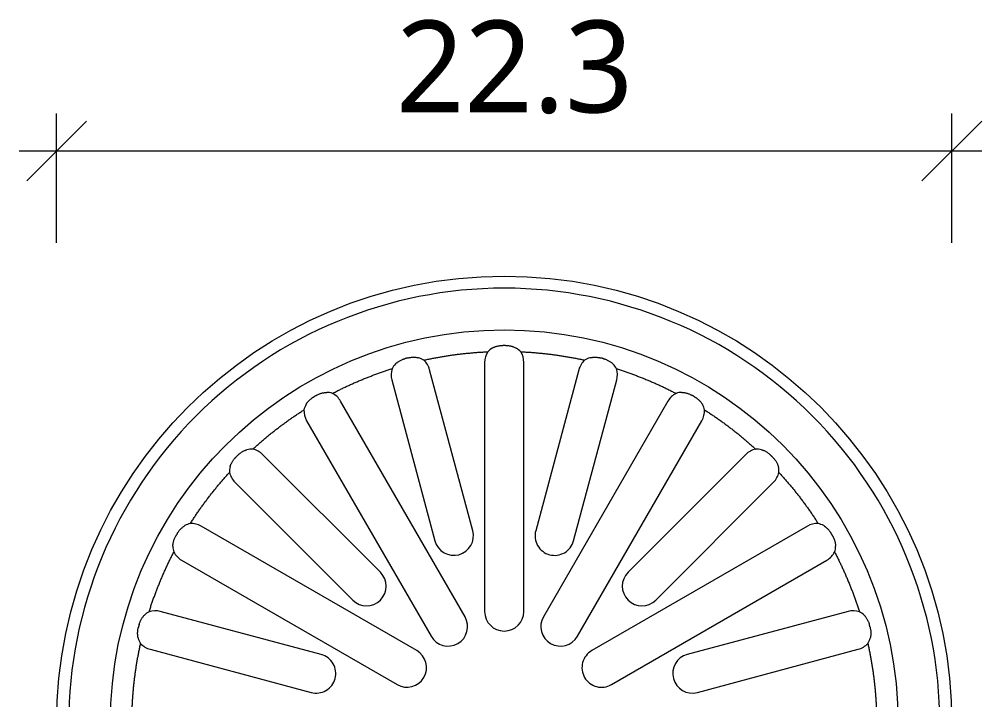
# Model space of a CAD drawing. Header units: millimetres. Extents: x 3083 to 7283, y 663 to 4579.
# Drawn here: x 3842.8 to 4052.4, y 3831 to 3979.2 of the extents above; entities that cross this region are included whole.
import ezdxf

# ---------------------------------------------------------------- set-up
doc = ezdxf.new("R2010")
doc.units = ezdxf.units.MM
doc.styles.add('微軟正黑體-20', font='Microsoft JhengHei.ttf', dxfattribs={"height": 20})

msp = doc.modelspace()

# ---------------------------------------------------------------- linework, layer by layer
at = {"lineweight": 5}
for p, q in [((3857.44, 3957), (3844.43, 3943.99)), ((3850.94, 3930.48), (3850.94, 3958.63)), ((4039.36, 3943.99), (4052.37, 3957)), ((4045.86, 3930.48), (4045.86, 3958.63)), ((3842.8, 3950.5), (4052.37, 3950.5)), ((3944.13, 3904.45), (3944.13, 3850.26)), ((3952.67, 3850.26), (3952.67, 3904.45)), ((3941.55, 3867.84), (3932.16, 3902.88)), ((3964.64, 3902.88), (3955.25, 3867.84)), ((3923.92, 3900.67), (3933.3, 3865.63)), ((3963.5, 3865.63), (3972.89, 3900.67)), ((3939.86, 3849.11), (3912.76, 3896.05)), ((3984.04, 3896.05), (3956.94, 3849.11)), ((3905.37, 3891.78), (3932.47, 3844.84)), ((3964.34, 3844.84), (3991.43, 3891.78)), ((3921.44, 3858.78), (3895.79, 3884.43)), ((4001.01, 3884.43), (3975.36, 3858.78)), ((3889.75, 3878.39), (3915.4, 3852.74)), ((3981.4, 3852.74), (4007.05, 3878.39)), ((3929.34, 3841.72), (3882.41, 3868.82)), ((4014.4, 3868.82), (3967.46, 3841.72)), ((3878.14, 3861.42), (3925.07, 3834.32)), ((3971.73, 3834.32), (4018.67, 3861.42)), ((3908.56, 3840.88), (3873.52, 3850.27)), ((4023.28, 3850.27), (3988.25, 3840.88)), ((3871.31, 3842.02), (3906.35, 3832.63)), ((3990.46, 3832.63), (4025.49, 3842.02))]:
    msp.add_line(p, q, dxfattribs=at)
for radius in [97.46, 85.77]:
    msp.add_circle((3948.4, 3825.78), radius, dxfattribs=at)
for points, knots in [([(4043.24, 3825.78), (4043.24, 3800.63), (4033.25, 3776.51), (3997.68, 3740.93), (3973.55, 3730.94), (3923.25, 3730.94), (3899.12, 3740.93), (3863.55, 3776.51), (3853.56, 3800.63), (3853.56, 3850.94), (3863.55, 3875.06), (3899.12, 3910.63), (3923.25, 3920.62), (3973.55, 3920.62), (3997.68, 3910.63), (4033.25, 3875.06), (4043.24, 3850.94), (4043.24, 3825.78)], [0, 0, 0, 0, 0.125, 0.125, 0.25, 0.25, 0.375, 0.375, 0.5, 0.5, 0.625, 0.625, 0.75, 0.75, 0.875, 0.875, 1, 1, 1, 1]), ([(3930.89, 3904.95), (3931.18, 3905.01), (3931.75, 3905.14), (3932.61, 3905.31), (3933.48, 3905.48), (3934.34, 3905.64), (3935.21, 3905.79), (3936.08, 3905.92), (3936.95, 3906.05), (3937.82, 3906.17), (3938.69, 3906.28), (3939.56, 3906.38), (3940.44, 3906.47), (3941.31, 3906.55), (3942.19, 3906.63), (3943.06, 3906.69), (3943.94, 3906.74), (3944.53, 3906.77), (3944.82, 3906.78)], [0, 0, 0, 0, 0.0626289, 0.1252063, 0.1877395, 0.2502358, 0.3127027, 0.3751474, 0.4375774, 0.5, 0.5624226, 0.6248526, 0.6872973, 0.7497642, 0.8122605, 0.8747937, 0.9373711, 1, 1, 1, 1]), ([(3945.8, 3907.6), (3945.85, 3907.63), (3945.95, 3907.67), (3946.09, 3907.74), (3946.22, 3907.79), (3946.4, 3907.86), (3946.63, 3907.94), (3946.92, 3908.02), (3947.21, 3908.08), (3947.5, 3908.12), (3947.75, 3908.14), (3947.94, 3908.15), (3948.04, 3908.15), (3948.09, 3908.15)], [0, 0, 0, 0, 0.068534, 0.133405, 0.193969, 0.249675, 0.38202, 0.499626, 0.635108, 0.749654, 0.874925, 0.943475, 1, 1, 1, 1]), ([(3948.71, 3908.15), (3948.66, 3908.15), (3948.56, 3908.16), (3948.4, 3908.16), (3948.24, 3908.16), (3948.14, 3908.15), (3948.09, 3908.15)], [0, 0, 0, 0, 0.250382, 0.5, 0.749618, 1, 1, 1, 1]), ([(3948.71, 3908.15), (3948.76, 3908.15), (3948.86, 3908.15), (3949.05, 3908.14), (3949.3, 3908.12), (3949.59, 3908.08), (3949.88, 3908.02), (3950.17, 3907.94), (3950.44, 3907.85), (3950.72, 3907.73), (3950.9, 3907.65), (3951, 3907.6)], [0, 0, 0, 0, 0.056352, 0.124658, 0.249629, 0.364158, 0.499576, 0.617262, 0.749624, 0.865858, 1, 1, 1, 1]), ([(3951.98, 3906.78), (3952.27, 3906.77), (3952.86, 3906.74), (3953.74, 3906.69), (3954.61, 3906.63), (3955.49, 3906.55), (3956.37, 3906.47), (3957.24, 3906.38), (3958.11, 3906.28), (3958.98, 3906.17), (3959.85, 3906.05), (3960.72, 3905.92), (3961.59, 3905.79), (3962.46, 3905.64), (3963.32, 3905.48), (3964.19, 3905.31), (3965.05, 3905.14), (3965.62, 3905.01), (3965.91, 3904.95)], [0, 0, 0, 0, 0.0626289, 0.1252063, 0.1877395, 0.2502358, 0.3127027, 0.3751474, 0.4375774, 0.5, 0.5624226, 0.6248526, 0.6872973, 0.7497642, 0.8122605, 0.8747937, 0.9373711, 1, 1, 1, 1]), ([(3924.72, 3904.14), (3924.76, 3904.18), (3924.84, 3904.25), (3924.95, 3904.34), (3925.07, 3904.43), (3925.23, 3904.55), (3925.43, 3904.68), (3925.69, 3904.84), (3925.95, 3904.97), (3926.22, 3905.09), (3926.45, 3905.17), (3926.64, 3905.23), (3926.74, 3905.25), (3926.78, 3905.26)], [0, 0, 0, 0, 0.068534, 0.133405, 0.193969, 0.249675, 0.38202, 0.499626, 0.635108, 0.749654, 0.874925, 0.943475, 1, 1, 1, 1]), ([(3927.38, 3905.42), (3927.33, 3905.41), (3927.23, 3905.39), (3927.08, 3905.36), (3926.93, 3905.31), (3926.83, 3905.28), (3926.78, 3905.26)], [0, 0, 0, 0, 0.250382, 0.5, 0.749618, 1, 1, 1, 1]), ([(3927.38, 3905.42), (3927.43, 3905.44), (3927.52, 3905.46), (3927.71, 3905.51), (3927.95, 3905.55), (3928.25, 3905.59), (3928.54, 3905.6), (3928.85, 3905.6), (3929.13, 3905.58), (3929.44, 3905.54), (3929.63, 3905.51), (3929.73, 3905.49)], [0, 0, 0, 0, 0.056352, 0.124658, 0.249629, 0.364158, 0.499576, 0.617262, 0.749624, 0.865858, 1, 1, 1, 1]), ([(3967.07, 3905.49), (3967.12, 3905.5), (3967.22, 3905.52), (3967.38, 3905.54), (3967.52, 3905.56), (3967.71, 3905.58), (3967.95, 3905.6), (3968.26, 3905.6), (3968.55, 3905.59), (3968.85, 3905.55), (3969.09, 3905.51), (3969.28, 3905.46), (3969.37, 3905.44), (3969.42, 3905.42)], [0, 0, 0, 0, 0.068534, 0.133405, 0.193969, 0.249675, 0.38202, 0.499626, 0.635108, 0.749654, 0.874925, 0.943475, 1, 1, 1, 1]), ([(3970.02, 3905.26), (3969.97, 3905.28), (3969.87, 3905.31), (3969.72, 3905.36), (3969.57, 3905.39), (3969.47, 3905.41), (3969.42, 3905.42)], [0, 0, 0, 0, 0.2503822, 0.5, 0.7496178, 1, 1, 1, 1]), ([(3970.02, 3905.26), (3970.06, 3905.25), (3970.16, 3905.23), (3970.35, 3905.17), (3970.58, 3905.09), (3970.85, 3904.97), (3971.11, 3904.84), (3971.37, 3904.68), (3971.61, 3904.52), (3971.86, 3904.34), (3972, 3904.21), (3972.08, 3904.14)], [0, 0, 0, 0, 0.056352, 0.124658, 0.249629, 0.364158, 0.499576, 0.617262, 0.749624, 0.865858, 1, 1, 1, 1]), ([(3911, 3897.72), (3911.26, 3897.86), (3911.78, 3898.12), (3912.57, 3898.52), (3913.36, 3898.9), (3914.16, 3899.28), (3914.95, 3899.65), (3915.76, 3900), (3916.56, 3900.35), (3917.37, 3900.69), (3918.19, 3901.02), (3919, 3901.35), (3919.82, 3901.66), (3920.65, 3901.97), (3921.47, 3902.26), (3922.31, 3902.55), (3923.14, 3902.83), (3923.7, 3903.01), (3923.98, 3903.1)], [0, 0, 0, 0, 0.062629, 0.125206, 0.187739, 0.250236, 0.312703, 0.375147, 0.437577, 0.5, 0.562423, 0.624853, 0.687297, 0.749764, 0.812261, 0.874794, 0.937371, 1, 1, 1, 1]), ([(3972.82, 3903.1), (3973.1, 3903.01), (3973.66, 3902.83), (3974.49, 3902.55), (3975.33, 3902.26), (3976.15, 3901.97), (3976.98, 3901.66), (3977.8, 3901.35), (3978.62, 3901.02), (3979.43, 3900.69), (3980.24, 3900.35), (3981.05, 3900), (3981.85, 3899.65), (3982.65, 3899.28), (3983.44, 3898.9), (3984.23, 3898.52), (3985.02, 3898.12), (3985.54, 3897.86), (3985.8, 3897.72)], [0, 0, 0, 0, 0.062629, 0.125206, 0.187739, 0.250236, 0.312703, 0.375147, 0.437577, 0.5, 0.562423, 0.624853, 0.687297, 0.749764, 0.812261, 0.874794, 0.937371, 1, 1, 1, 1]), ([(3907.49, 3897.27), (3907.53, 3897.29), (3907.61, 3897.34), (3907.79, 3897.44), (3908.01, 3897.54), (3908.28, 3897.65), (3908.56, 3897.74), (3908.85, 3897.82), (3909.14, 3897.87), (3909.44, 3897.92), (3909.63, 3897.93), (3909.74, 3897.94)], [0, 0, 0, 0, 0.056352, 0.124658, 0.249629, 0.364158, 0.499576, 0.617262, 0.749624, 0.865858, 1, 1, 1, 1]), ([(3987.06, 3897.94), (3987.12, 3897.93), (3987.22, 3897.93), (3987.37, 3897.91), (3987.51, 3897.9), (3987.71, 3897.87), (3987.95, 3897.82), (3988.24, 3897.74), (3988.52, 3897.65), (3988.79, 3897.54), (3989.01, 3897.44), (3989.19, 3897.34), (3989.28, 3897.29), (3989.31, 3897.27)], [0, 0, 0, 0, 0.068534, 0.133405, 0.193969, 0.249675, 0.38202, 0.499626, 0.635108, 0.749654, 0.874925, 0.943475, 1, 1, 1, 1]), ([(3905.24, 3895.34), (3905.27, 3895.39), (3905.33, 3895.47), (3905.42, 3895.6), (3905.51, 3895.71), (3905.63, 3895.87), (3905.79, 3896.05), (3906, 3896.27), (3906.22, 3896.46), (3906.45, 3896.64), (3906.65, 3896.78), (3906.82, 3896.89), (3906.91, 3896.94), (3906.95, 3896.96)], [0, 0, 0, 0, 0.068534, 0.133405, 0.193969, 0.249675, 0.38202, 0.499626, 0.635108, 0.749654, 0.874925, 0.943475, 1, 1, 1, 1]), ([(3907.49, 3897.27), (3907.44, 3897.25), (3907.35, 3897.2), (3907.21, 3897.13), (3907.08, 3897.05), (3906.99, 3896.99), (3906.95, 3896.96)], [0, 0, 0, 0, 0.250382, 0.5, 0.749618, 1, 1, 1, 1]), ([(3989.85, 3896.96), (3989.81, 3896.99), (3989.72, 3897.05), (3989.59, 3897.13), (3989.45, 3897.2), (3989.36, 3897.25), (3989.31, 3897.27)], [0, 0, 0, 0, 0.250382, 0.5, 0.749618, 1, 1, 1, 1]), ([(3989.85, 3896.96), (3989.89, 3896.94), (3989.98, 3896.89), (3990.15, 3896.78), (3990.35, 3896.64), (3990.58, 3896.46), (3990.8, 3896.27), (3991.01, 3896.05), (3991.2, 3895.83), (3991.39, 3895.59), (3991.5, 3895.43), (3991.56, 3895.34)], [0, 0, 0, 0, 0.0563524, 0.124658, 0.249629, 0.3641576, 0.499576, 0.6172622, 0.7496241, 0.8658578, 1, 1, 1, 1]), ([(3893.65, 3885.59), (3893.87, 3885.79), (3894.31, 3886.18), (3894.96, 3886.77), (3895.63, 3887.34), (3896.3, 3887.91), (3896.98, 3888.47), (3897.66, 3889.03), (3898.35, 3889.57), (3899.04, 3890.11), (3899.74, 3890.64), (3900.45, 3891.16), (3901.16, 3891.68), (3901.87, 3892.19), (3902.6, 3892.69), (3903.33, 3893.18), (3904.06, 3893.67), (3904.55, 3893.98), (3904.8, 3894.14)], [0, 0, 0, 0, 0.062629, 0.125206, 0.187739, 0.250236, 0.312703, 0.375147, 0.437577, 0.5, 0.562423, 0.624853, 0.687297, 0.749764, 0.812261, 0.874794, 0.937371, 1, 1, 1, 1]), ([(3992, 3894.14), (3992.25, 3893.98), (3992.74, 3893.67), (3993.47, 3893.18), (3994.2, 3892.69), (3994.93, 3892.19), (3995.64, 3891.68), (3996.36, 3891.16), (3997.06, 3890.64), (3997.76, 3890.11), (3998.45, 3889.57), (3999.14, 3889.03), (3999.82, 3888.47), (4000.5, 3887.91), (4001.17, 3887.34), (4001.84, 3886.77), (4002.5, 3886.18), (4002.93, 3885.79), (4003.15, 3885.59)], [0, 0, 0, 0, 0.062629, 0.125206, 0.187739, 0.250236, 0.312703, 0.375147, 0.437577, 0.5, 0.562423, 0.624853, 0.687297, 0.749764, 0.812261, 0.874794, 0.937371, 1, 1, 1, 1]), ([(3890.38, 3884.25), (3890.41, 3884.28), (3890.48, 3884.35), (3890.62, 3884.48), (3890.81, 3884.64), (3891.05, 3884.82), (3891.29, 3884.98), (3891.56, 3885.13), (3891.82, 3885.26), (3892.1, 3885.37), (3892.28, 3885.44), (3892.38, 3885.47)], [0, 0, 0, 0, 0.056352, 0.124658, 0.249629, 0.364158, 0.499576, 0.617262, 0.749624, 0.865858, 1, 1, 1, 1]), ([(4004.42, 3885.47), (4004.47, 3885.46), (4004.57, 3885.42), (4004.71, 3885.37), (4004.85, 3885.31), (4005.03, 3885.24), (4005.24, 3885.13), (4005.51, 3884.98), (4005.75, 3884.82), (4005.99, 3884.64), (4006.18, 3884.48), (4006.32, 3884.35), (4006.39, 3884.28), (4006.42, 3884.25)], [0, 0, 0, 0, 0.068534, 0.133405, 0.193969, 0.249675, 0.38202, 0.499626, 0.635108, 0.749654, 0.874925, 0.943475, 1, 1, 1, 1]), ([(3888.71, 3881.8), (3888.73, 3881.85), (3888.76, 3881.95), (3888.81, 3882.1), (3888.87, 3882.23), (3888.95, 3882.41), (3889.05, 3882.62), (3889.21, 3882.89), (3889.36, 3883.13), (3889.54, 3883.37), (3889.7, 3883.56), (3889.84, 3883.7), (3889.91, 3883.77), (3889.94, 3883.8)], [0, 0, 0, 0, 0.0685345, 0.1334045, 0.1939686, 0.2496751, 0.3820196, 0.4996257, 0.635108, 0.7496542, 0.8749251, 0.9434754, 1, 1, 1, 1]), ([(3890.38, 3884.25), (3890.34, 3884.21), (3890.26, 3884.14), (3890.15, 3884.03), (3890.04, 3883.92), (3889.97, 3883.84), (3889.94, 3883.8)], [0, 0, 0, 0, 0.250382, 0.5, 0.749618, 1, 1, 1, 1]), ([(4006.86, 3883.8), (4006.83, 3883.84), (4006.76, 3883.92), (4006.65, 3884.03), (4006.54, 3884.14), (4006.46, 3884.21), (4006.42, 3884.25)], [0, 0, 0, 0, 0.250382, 0.5, 0.749618, 1, 1, 1, 1]), ([(4006.86, 3883.8), (4006.89, 3883.77), (4006.97, 3883.7), (4007.1, 3883.56), (4007.26, 3883.37), (4007.44, 3883.14), (4007.6, 3882.89), (4007.75, 3882.63), (4007.87, 3882.37), (4007.99, 3882.09), (4008.06, 3881.9), (4008.09, 3881.8)], [0, 0, 0, 0, 0.056352, 0.124658, 0.249629, 0.364158, 0.499576, 0.617262, 0.749624, 0.865858, 1, 1, 1, 1]), ([(3880.04, 3869.38), (3880.2, 3869.63), (3880.52, 3870.12), (3881, 3870.86), (3881.49, 3871.59), (3882, 3872.31), (3882.5, 3873.03), (3883.02, 3873.74), (3883.54, 3874.44), (3884.07, 3875.14), (3884.61, 3875.84), (3885.16, 3876.52), (3885.71, 3877.21), (3886.27, 3877.88), (3886.84, 3878.55), (3887.42, 3879.22), (3888, 3879.88), (3888.4, 3880.31), (3888.59, 3880.53)], [0, 0, 0, 0, 0.062629, 0.125206, 0.187739, 0.250236, 0.312703, 0.375147, 0.437577, 0.5, 0.562423, 0.624853, 0.687297, 0.749764, 0.812261, 0.874794, 0.937371, 1, 1, 1, 1]), ([(4008.21, 3880.53), (4008.4, 3880.31), (4008.8, 3879.88), (4009.38, 3879.22), (4009.96, 3878.55), (4010.53, 3877.88), (4011.09, 3877.21), (4011.64, 3876.52), (4012.19, 3875.84), (4012.73, 3875.14), (4013.26, 3874.44), (4013.78, 3873.74), (4014.3, 3873.03), (4014.81, 3872.31), (4015.31, 3871.59), (4015.8, 3870.86), (4016.29, 3870.12), (4016.6, 3869.63), (4016.76, 3869.38)], [0, 0, 0, 0, 0.062629, 0.125206, 0.187739, 0.250236, 0.312703, 0.375147, 0.437577, 0.5, 0.562423, 0.624853, 0.687297, 0.749764, 0.812261, 0.874794, 0.937371, 1, 1, 1, 1]), ([(3877.23, 3867.24), (3877.25, 3867.28), (3877.3, 3867.36), (3877.4, 3867.53), (3877.54, 3867.73), (3877.72, 3867.96), (3877.92, 3868.18), (3878.13, 3868.39), (3878.35, 3868.58), (3878.59, 3868.77), (3878.75, 3868.88), (3878.84, 3868.94)], [0, 0, 0, 0, 0.056352, 0.124658, 0.249629, 0.364158, 0.499576, 0.617262, 0.749624, 0.865858, 1, 1, 1, 1]), ([(4017.96, 3868.94), (4018, 3868.91), (4018.09, 3868.85), (4018.22, 3868.76), (4018.33, 3868.68), (4018.48, 3868.55), (4018.67, 3868.4), (4018.88, 3868.18), (4019.08, 3867.96), (4019.26, 3867.73), (4019.4, 3867.53), (4019.51, 3867.36), (4019.55, 3867.28), (4019.58, 3867.24)], [0, 0, 0, 0, 0.068534, 0.133405, 0.193969, 0.249675, 0.38202, 0.499626, 0.635108, 0.749654, 0.874925, 0.943475, 1, 1, 1, 1]), ([(3876.25, 3864.44), (3876.25, 3864.5), (3876.26, 3864.6), (3876.27, 3864.75), (3876.29, 3864.9), (3876.32, 3865.09), (3876.36, 3865.33), (3876.44, 3865.62), (3876.53, 3865.9), (3876.64, 3866.18), (3876.75, 3866.4), (3876.84, 3866.57), (3876.89, 3866.66), (3876.91, 3866.7)], [0, 0, 0, 0, 0.068534, 0.133405, 0.193969, 0.249675, 0.38202, 0.499626, 0.635108, 0.749654, 0.874925, 0.943475, 1, 1, 1, 1]), ([(3877.23, 3867.24), (3877.2, 3867.19), (3877.14, 3867.11), (3877.06, 3866.97), (3876.98, 3866.84), (3876.94, 3866.74), (3876.91, 3866.7)], [0, 0, 0, 0, 0.250382, 0.5, 0.749618, 1, 1, 1, 1]), ([(3933.3, 3865.63), (3933.91, 3863.35), (3936.26, 3862), (3940.81, 3863.22), (3942.16, 3865.56), (3941.55, 3867.84)], [0, 0, 0, 0, 0.5, 0.5, 1, 1, 1, 1]), ([(3955.25, 3867.84), (3954.96, 3866.74), (3955.11, 3865.58), (3956.24, 3863.62), (3957.17, 3862.9), (3959.36, 3862.32), (3960.53, 3862.47), (3962.49, 3863.6), (3963.2, 3864.53), (3963.5, 3865.63)], [0, 0, 0, 0, 0.25, 0.25, 0.5, 0.5, 0.75, 0.75, 1, 1, 1, 1]), ([(4019.89, 3866.7), (4019.87, 3866.74), (4019.82, 3866.84), (4019.74, 3866.97), (4019.66, 3867.11), (4019.61, 3867.19), (4019.58, 3867.24)], [0, 0, 0, 0, 0.250382, 0.5, 0.749618, 1, 1, 1, 1]), ([(4019.89, 3866.7), (4019.91, 3866.66), (4019.96, 3866.57), (4020.05, 3866.4), (4020.16, 3866.18), (4020.27, 3865.9), (4020.36, 3865.62), (4020.44, 3865.33), (4020.49, 3865.05), (4020.53, 3864.75), (4020.55, 3864.55), (4020.56, 3864.44)], [0, 0, 0, 0, 0.056352, 0.124658, 0.249629, 0.364158, 0.499576, 0.617262, 0.749624, 0.865858, 1, 1, 1, 1]), ([(3871.09, 3850.2), (3871.17, 3850.48), (3871.35, 3851.04), (3871.63, 3851.88), (3871.92, 3852.71), (3872.22, 3853.54), (3872.52, 3854.36), (3872.84, 3855.18), (3873.16, 3856), (3873.49, 3856.81), (3873.83, 3857.62), (3874.18, 3858.43), (3874.54, 3859.23), (3874.91, 3860.03), (3875.28, 3860.82), (3875.67, 3861.61), (3876.06, 3862.4), (3876.33, 3862.92), (3876.46, 3863.19)], [0, 0, 0, 0, 0.062629, 0.125206, 0.187739, 0.250236, 0.312703, 0.375147, 0.437577, 0.5, 0.562423, 0.624853, 0.687297, 0.749764, 0.812261, 0.874794, 0.937371, 1, 1, 1, 1]), ([(4020.34, 3863.19), (4020.47, 3862.92), (4020.74, 3862.4), (4021.14, 3861.61), (4021.52, 3860.82), (4021.9, 3860.03), (4022.26, 3859.23), (4022.62, 3858.43), (4022.97, 3857.62), (4023.31, 3856.81), (4023.64, 3856), (4023.97, 3855.18), (4024.28, 3854.36), (4024.58, 3853.54), (4024.88, 3852.71), (4025.17, 3851.88), (4025.45, 3851.04), (4025.63, 3850.48), (4025.72, 3850.2)], [0, 0, 0, 0, 0.062629, 0.125206, 0.187739, 0.250236, 0.312703, 0.375147, 0.437577, 0.5, 0.562423, 0.624853, 0.687297, 0.749764, 0.812261, 0.874794, 0.937371, 1, 1, 1, 1]), ([(3915.4, 3852.74), (3917.07, 3851.07), (3919.78, 3851.07), (3923.11, 3854.41), (3923.11, 3857.11), (3921.44, 3858.78)], [0, 0, 0, 0, 0.5, 0.5, 1, 1, 1, 1]), ([(3975.36, 3858.78), (3973.69, 3857.11), (3973.69, 3854.41), (3977.03, 3851.07), (3979.73, 3851.07), (3981.4, 3852.74)], [0, 0, 0, 0, 0.5, 0.5, 1, 1, 1, 1]), ([(3944.13, 3850.26), (3944.13, 3847.9), (3946.04, 3845.99), (3950.76, 3845.99), (3952.67, 3847.9), (3952.67, 3850.26)], [0, 0, 0, 0, 0.5, 0.5, 1, 1, 1, 1]), ([(3868.92, 3847.4), (3868.93, 3847.45), (3868.96, 3847.54), (3869.02, 3847.73), (3869.1, 3847.96), (3869.21, 3848.23), (3869.35, 3848.49), (3869.5, 3848.76), (3869.66, 3849), (3869.84, 3849.24), (3869.97, 3849.39), (3870.04, 3849.47)], [0, 0, 0, 0, 0.056352, 0.124658, 0.249629, 0.364158, 0.499576, 0.617262, 0.749624, 0.865858, 1, 1, 1, 1]), ([(3932.47, 3844.84), (3933.64, 3842.8), (3936.26, 3842.1), (3940.34, 3844.46), (3941.04, 3847.07), (3939.86, 3849.11)], [0, 0, 0, 0, 0.5, 0.5, 1, 1, 1, 1]), ([(3956.94, 3849.11), (3955.76, 3847.07), (3956.46, 3844.46), (3960.54, 3842.1), (3963.16, 3842.8), (3964.34, 3844.84)], [0, 0, 0, 0, 0.5, 0.5, 1, 1, 1, 1]), ([(4026.76, 3849.47), (4026.79, 3849.43), (4026.86, 3849.35), (4026.96, 3849.23), (4027.05, 3849.12), (4027.17, 3848.96), (4027.3, 3848.76), (4027.45, 3848.49), (4027.59, 3848.23), (4027.7, 3847.96), (4027.79, 3847.73), (4027.84, 3847.54), (4027.87, 3847.45), (4027.88, 3847.4)], [0, 0, 0, 0, 0.068534, 0.133405, 0.193969, 0.249675, 0.38202, 0.499626, 0.635108, 0.749654, 0.874925, 0.943475, 1, 1, 1, 1]), ([(3868.7, 3844.45), (3868.69, 3844.5), (3868.67, 3844.61), (3868.64, 3844.76), (3868.62, 3844.9), (3868.6, 3845.09), (3868.58, 3845.34), (3868.58, 3845.64), (3868.6, 3845.93), (3868.63, 3846.23), (3868.68, 3846.47), (3868.72, 3846.66), (3868.75, 3846.76), (3868.76, 3846.8)], [0, 0, 0, 0, 0.068534, 0.133405, 0.193969, 0.249675, 0.38202, 0.499626, 0.635108, 0.749654, 0.874925, 0.943475, 1, 1, 1, 1]), ([(3868.92, 3847.4), (3868.9, 3847.35), (3868.87, 3847.25), (3868.83, 3847.1), (3868.79, 3846.95), (3868.77, 3846.85), (3868.76, 3846.8)], [0, 0, 0, 0, 0.250382, 0.5, 0.749618, 1, 1, 1, 1]), ([(4028.04, 3846.8), (4028.03, 3846.85), (4028.01, 3846.95), (4027.97, 3847.1), (4027.93, 3847.25), (4027.9, 3847.35), (4027.88, 3847.4)], [0, 0, 0, 0, 0.250382, 0.5, 0.749618, 1, 1, 1, 1]), ([(4028.04, 3846.8), (4028.05, 3846.76), (4028.08, 3846.66), (4028.12, 3846.47), (4028.17, 3846.23), (4028.2, 3845.93), (4028.22, 3845.64), (4028.22, 3845.34), (4028.2, 3845.05), (4028.16, 3844.75), (4028.12, 3844.56), (4028.1, 3844.45)], [0, 0, 0, 0, 0.056352, 0.124658, 0.249629, 0.364158, 0.499576, 0.617262, 0.749624, 0.865858, 1, 1, 1, 1]), ([(3867.4, 3829.36), (3867.41, 3829.65), (3867.44, 3830.24), (3867.49, 3831.12), (3867.56, 3832), (3867.63, 3832.87), (3867.71, 3833.75), (3867.8, 3834.62), (3867.9, 3835.49), (3868.01, 3836.37), (3868.13, 3837.24), (3868.26, 3838.11), (3868.4, 3838.97), (3868.55, 3839.84), (3868.7, 3840.7), (3868.87, 3841.57), (3869.05, 3842.43), (3869.17, 3843.01), (3869.23, 3843.29)], [0, 0, 0, 0, 0.062629, 0.125206, 0.187739, 0.250236, 0.312703, 0.375147, 0.437577, 0.5, 0.562423, 0.624853, 0.687297, 0.749764, 0.812261, 0.874794, 0.937371, 1, 1, 1, 1]), ([(3925.07, 3834.32), (3927.11, 3833.14), (3929.72, 3833.84), (3932.08, 3837.93), (3931.38, 3840.54), (3929.34, 3841.72)], [0, 0, 0, 0, 0.5, 0.5, 1, 1, 1, 1]), ([(3967.46, 3841.72), (3966.48, 3841.15), (3965.77, 3840.22), (3965.18, 3838.03), (3965.33, 3836.87), (3966.47, 3834.91), (3967.4, 3834.19), (3969.59, 3833.6), (3970.75, 3833.76), (3971.73, 3834.32)], [0, 0, 0, 0, 0.25, 0.25, 0.5, 0.5, 0.75, 0.75, 1, 1, 1, 1]), ([(4027.57, 3843.29), (4027.63, 3843.01), (4027.76, 3842.43), (4027.93, 3841.57), (4028.1, 3840.7), (4028.25, 3839.84), (4028.4, 3838.97), (4028.54, 3838.11), (4028.67, 3837.24), (4028.79, 3836.37), (4028.9, 3835.49), (4029, 3834.62), (4029.09, 3833.75), (4029.17, 3832.87), (4029.24, 3832), (4029.31, 3831.12), (4029.36, 3830.24), (4029.39, 3829.65), (4029.4, 3829.36)], [0, 0, 0, 0, 0.062629, 0.125206, 0.187739, 0.250236, 0.312703, 0.375147, 0.437577, 0.5, 0.562423, 0.624853, 0.687297, 0.749764, 0.812261, 0.874794, 0.937371, 1, 1, 1, 1]), ([(3906.35, 3832.63), (3907.44, 3832.34), (3908.61, 3832.49), (3910.57, 3833.62), (3911.28, 3834.56), (3911.87, 3836.74), (3911.71, 3837.91), (3910.58, 3839.87), (3909.65, 3840.59), (3908.56, 3840.88)], [0, 0, 0, 0, 0.25, 0.25, 0.5, 0.5, 0.75, 0.75, 1, 1, 1, 1]), ([(3988.25, 3840.88), (3985.97, 3840.27), (3984.62, 3837.93), (3985.84, 3833.37), (3988.18, 3832.02), (3990.46, 3832.63)], [0, 0, 0, 0, 0.5, 0.5, 1, 1, 1, 1])]:
    msp.add_open_spline(points, degree=3, knots=knots, dxfattribs=at)
for points in [[(3944.82, 3906.78), (3944.37, 3906.09), (3944.13, 3905.28), (3944.13, 3904.45)], [(3945.8, 3907.6), (3945.42, 3907.37), (3945.1, 3907.1), (3944.82, 3906.78)], [(3951.98, 3906.78), (3951.7, 3907.1), (3951.38, 3907.37), (3951, 3907.6)], [(3952.67, 3904.45), (3952.67, 3905.28), (3952.43, 3906.09), (3951.98, 3906.78)], [(3930.89, 3904.95), (3930.54, 3905.18), (3930.16, 3905.36), (3929.73, 3905.49)], [(3932.16, 3902.88), (3931.95, 3903.68), (3931.51, 3904.4), (3930.89, 3904.95)], [(3965.91, 3904.95), (3965.29, 3904.4), (3964.85, 3903.68), (3964.64, 3902.88)], [(3967.07, 3905.49), (3966.64, 3905.36), (3966.26, 3905.18), (3965.91, 3904.95)], [(3923.98, 3903.1), (3923.72, 3902.31), (3923.7, 3901.47), (3923.92, 3900.67)], [(3924.72, 3904.14), (3924.41, 3903.82), (3924.16, 3903.47), (3923.98, 3903.1)], [(3972.82, 3903.1), (3972.64, 3903.47), (3972.39, 3903.82), (3972.08, 3904.14)], [(3972.89, 3900.67), (3973.1, 3901.47), (3973.08, 3902.31), (3972.82, 3903.1)], [(3911, 3897.72), (3910.6, 3897.86), (3910.18, 3897.93), (3909.74, 3897.94)], [(3987.06, 3897.94), (3986.62, 3897.93), (3986.2, 3897.86), (3985.8, 3897.72)], [(3912.76, 3896.05), (3912.35, 3896.76), (3911.74, 3897.35), (3911, 3897.72)], [(3985.8, 3897.72), (3985.07, 3897.35), (3984.45, 3896.76), (3984.04, 3896.05)], [(3904.8, 3894.14), (3904.76, 3893.32), (3904.95, 3892.5), (3905.37, 3891.78)], [(3905.24, 3895.34), (3905.03, 3894.95), (3904.88, 3894.55), (3904.8, 3894.14)], [(3991.43, 3891.78), (3991.85, 3892.5), (3992.04, 3893.32), (3992, 3894.14)], [(3992, 3894.14), (3991.92, 3894.55), (3991.77, 3894.95), (3991.56, 3895.34)], [(3893.65, 3885.59), (3893.24, 3885.62), (3892.81, 3885.58), (3892.38, 3885.47)], [(3895.79, 3884.43), (3895.21, 3885.02), (3894.46, 3885.42), (3893.65, 3885.59)], [(4003.15, 3885.59), (4002.34, 3885.42), (4001.59, 3885.02), (4001.01, 3884.43)], [(4004.42, 3885.47), (4003.99, 3885.58), (4003.56, 3885.62), (4003.15, 3885.59)], [(3888.71, 3881.8), (3888.61, 3881.37), (3888.57, 3880.95), (3888.59, 3880.53)], [(4008.21, 3880.53), (4008.23, 3880.95), (4008.2, 3881.37), (4008.09, 3881.8)], [(3888.59, 3880.53), (3888.77, 3879.72), (3889.17, 3878.98), (3889.75, 3878.39)], [(4007.05, 3878.39), (4007.63, 3878.98), (4008.04, 3879.72), (4008.21, 3880.53)], [(3880.04, 3869.38), (3879.63, 3869.3), (3879.23, 3869.15), (3878.84, 3868.94)], [(3882.41, 3868.82), (3881.69, 3869.23), (3880.87, 3869.43), (3880.04, 3869.38)], [(4016.76, 3869.38), (4015.93, 3869.43), (4015.11, 3869.23), (4014.4, 3868.82)], [(4017.96, 3868.94), (4017.57, 3869.15), (4017.17, 3869.3), (4016.76, 3869.38)], [(3876.25, 3864.44), (3876.26, 3864), (3876.33, 3863.58), (3876.46, 3863.19)], [(4020.34, 3863.19), (4020.47, 3863.58), (4020.55, 3864), (4020.56, 3864.44)], [(3876.46, 3863.19), (3876.84, 3862.45), (3877.42, 3861.83), (3878.14, 3861.42)], [(4018.67, 3861.42), (4019.38, 3861.83), (4019.96, 3862.45), (4020.34, 3863.19)], [(3871.09, 3850.2), (3870.71, 3850.02), (3870.36, 3849.77), (3870.04, 3849.47)], [(3873.52, 3850.27), (3872.72, 3850.48), (3871.87, 3850.46), (3871.09, 3850.2)], [(4025.72, 3850.2), (4024.93, 3850.46), (4024.08, 3850.48), (4023.28, 3850.27)], [(4026.76, 3849.47), (4026.44, 3849.77), (4026.09, 3850.02), (4025.72, 3850.2)], [(3868.7, 3844.45), (3868.82, 3844.03), (3869, 3843.64), (3869.23, 3843.29)], [(4027.57, 3843.29), (4027.8, 3843.64), (4027.98, 3844.03), (4028.1, 3844.45)], [(3869.23, 3843.29), (3869.79, 3842.68), (3870.51, 3842.23), (3871.31, 3842.02)], [(4025.49, 3842.02), (4026.29, 3842.23), (4027.01, 3842.68), (4027.57, 3843.29)]]:
    msp.add_open_spline(points, degree=3, dxfattribs=at)

# ---------------------------------------------------------------- texts
at = {"lineweight": 5, "style": '微軟正黑體-20'}
msp.add_text('22.3', height=20, dxfattribs=at).set_placement((3924.83, 3958.88))

doc.saveas('drawing.dxf')
